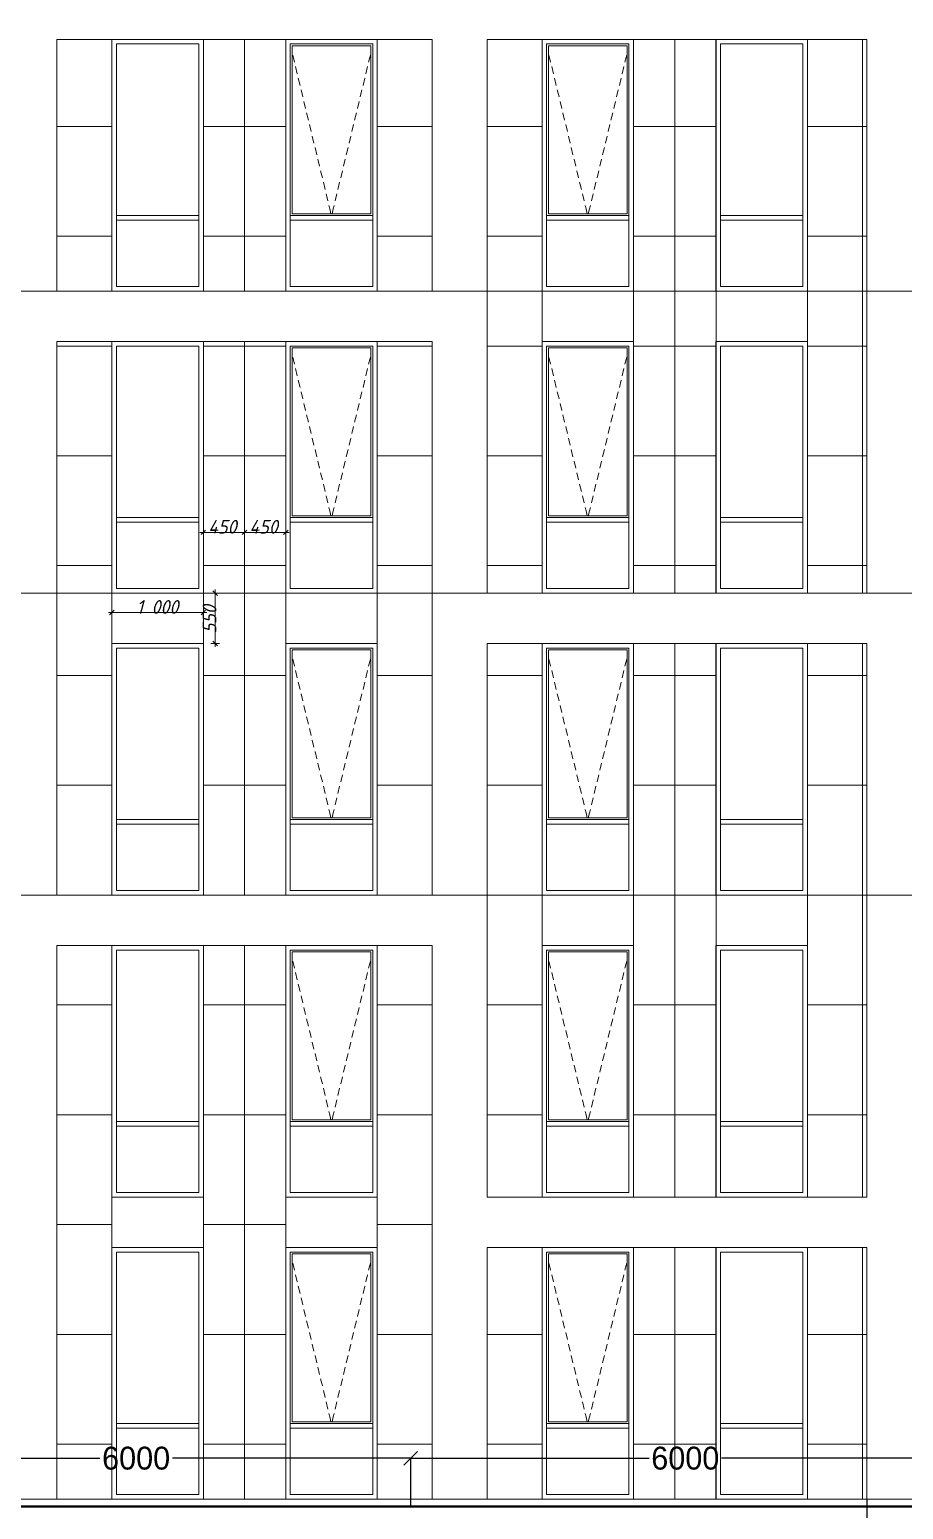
# Model space of a CAD drawing. Header units: millimetres. Extents: x 1499747 to 4230374, y -28481 to 441852.
# Drawn here: x 2703763 to 2713310, y 169373 to 185542 of the extents above; entities that cross this region are included whole.
import ezdxf
from ezdxf.xclip import XClip

# ---------------------------------------------------------------- set-up
doc = ezdxf.new("R2010")
doc.units = ezdxf.units.MM
doc.header["$MEASUREMENT"] = 0
doc.header["$XCLIPFRAME"] = 0
doc.layers.add('0_ANNOT_Dimensions', color=7, linetype='Continuous')
for name, color, linetype, lineweight in [('1 Фасад_42_Витражные окна_Ном._пера__1_Ном._пера__7', 7, 'Continuous', 18), ('1 Фасад_42_Витражные окна_Ном._пера__92_Ном._пера__233', 233, 'Continuous', 18), ('1 Фасад_42_Выступы_Ном._пера__1_Ном._пера__7', 7, 'Continuous', 18), ('1 Фасад_42_Отделка керамика_Ном._пера__1_Ном._пера__7', 7, 'Continuous', 18), ('1 Фасад_42_Сетка кладки_Ном._пера__20_Ном._пера__1', 1, 'Continuous', 18), ('1 Фасад_42_Сетка кладки_Ном._пера__5_Ном._пера__5', 5, 'Continuous', 18), ('1 Фасад_42_Сетка кладки_Ном._пера__62_Ном._пера__253', 252, 'Continuous', 18), ('Кабель 2х6 mm', 150, 'Continuous', 30)]:
    doc.layers.add(name, color=color, linetype=linetype, lineweight=lineweight)
doc.styles.add('СГЕНЕРИР_СТИЛЬ_1', font='')
doc.styles.get('СГЕНЕРИР_СТИЛЬ_1').set_extended_font_data('GOST Common', italic=True)
doc.dimstyles.get("Standard").update_dxf_attribs({"dimtxt": 0.18, "dimasz": 0.18, "dimexe": 0.18, "dimexo": 0.0625, "dimgap": 0.09, "dimtad": 0, "dimtih": 1, "dimtoh": 1, "dimdec": 4, "dimzin": 0, "dimdsep": 46, "dimtxsty": 'Standard', "dimcen": 0.09, "dimadec": 0, "dimazin": 0, "dimtfac": 1, "dimtdec": 4, "dimtofl": 0, "dimtmove": 0, "dimatfit": 3, "dimfxl": 1, "dimtolj": 1, "dimtzin": 0, "dimarcsym": 0})

# ---------------------------------------------------------------- blocks, each defined once
blk = doc.blocks.new('Чертеж_5_42', base_point=(1557140, 9891))
at = {"layer": '1 Фасад_42_Витражные окна_Ном._пера__1_Ном._пера__7', "color": 252, "linetype": 'Continuous', "true_color": 0x939598}
for p, q in [((1510990, 35691), (1510990, 35991)), ((1510990, 35991), (1511440, 35991)), ((1511440, 35991), (1511890, 35991)), ((1511890, 35691), (1511890, 35991)), ((1512890, 35691), (1512890, 35991)), ((1512890, 35991), (1513340, 35991)), ((1512910, 35971), (1512910, 34136)), ((1513770, 35971), (1512910, 35971)), ((1513340, 35991), (1513790, 35991)), ((1513770, 34136), (1513770, 35971)), ((1513790, 35691), (1513790, 35991)), ((1515690, 35691), (1515690, 35991)), ((1515690, 35991), (1516140, 35991)), ((1515710, 35971), (1515710, 34136)), ((1516570, 35971), (1515710, 35971)), ((1516140, 35991), (1516590, 35991)), ((1516570, 34136), (1516570, 35971)), ((1516590, 35691), (1516590, 35991)), ((1517590, 35691), (1517590, 35991)), ((1517590, 35991), (1518040, 35991)), ((1518040, 35991), (1518490, 35991)), ((1518490, 35691), (1518490, 35991)), ((1510990, 34291), (1510990, 35691)), ((1511890, 34291), (1511890, 35691)), ((1512890, 34291), (1512890, 35691)), ((1513790, 34291), (1513790, 35691)), ((1515690, 34291), (1515690, 35691)), ((1516590, 34291), (1516590, 35691)), ((1517590, 34291), (1517590, 35691)), ((1518490, 34291), (1518490, 35691)), ((1510990, 34116), (1510990, 34291)), ((1511890, 34116), (1511890, 34291)), ((1512890, 34116), (1512890, 34291)), ((1513790, 34116), (1513790, 34291)), ((1515690, 34116), (1515690, 34291)), ((1516590, 34116), (1516590, 34291)), ((1517590, 34116), (1517590, 34291)), ((1518490, 34116), (1518490, 34291)), ((1512910, 34136), (1513770, 34136)), ((1515710, 34136), (1516570, 34136)), ((1510990, 34091), (1510990, 34116)), ((1511440, 34116), (1510990, 34116)), ((1510990, 34066), (1510990, 34091)), ((1510990, 33341), (1510990, 34066)), ((1511440, 34066), (1510990, 34066)), ((1511890, 34116), (1511440, 34116)), ((1511890, 34066), (1511440, 34066)), ((1511890, 34091), (1511890, 34116)), ((1511890, 34066), (1511890, 34091)), ((1511890, 33341), (1511890, 34066)), ((1512890, 34091), (1512890, 34116)), ((1513340, 34116), (1512890, 34116)), ((1512890, 34066), (1512890, 34091)), ((1512890, 33341), (1512890, 34066)), ((1513340, 34066), (1512890, 34066)), ((1513790, 34116), (1513340, 34116)), ((1513790, 34066), (1513340, 34066)), ((1513790, 34091), (1513790, 34116)), ((1513790, 34066), (1513790, 34091)), ((1513790, 33341), (1513790, 34066)), ((1515690, 34091), (1515690, 34116)), ((1516140, 34116), (1515690, 34116)), ((1515690, 34066), (1515690, 34091)), ((1515690, 33341), (1515690, 34066)), ((1516140, 34066), (1515690, 34066)), ((1516590, 34116), (1516140, 34116)), ((1516590, 34066), (1516140, 34066)), ((1516590, 34091), (1516590, 34116)), ((1516590, 34066), (1516590, 34091)), ((1516590, 33341), (1516590, 34066)), ((1517590, 34091), (1517590, 34116)), ((1518040, 34116), (1517590, 34116)), ((1517590, 34066), (1517590, 34091)), ((1517590, 33341), (1517590, 34066)), ((1518040, 34066), (1517590, 34066)), ((1518490, 34116), (1518040, 34116)), ((1518490, 34066), (1518040, 34066)), ((1518490, 34091), (1518490, 34116)), ((1518490, 34066), (1518490, 34091)), ((1518490, 33341), (1518490, 34066)), ((1511440, 33341), (1510990, 33341)), ((1511890, 33341), (1511440, 33341)), ((1513340, 33341), (1512890, 33341)), ((1513790, 33341), (1513340, 33341)), ((1516140, 33341), (1515690, 33341)), ((1516590, 33341), (1516140, 33341)), ((1518040, 33341), (1517590, 33341)), ((1518490, 33341), (1518040, 33341)), ((1510990, 32391), (1510990, 32691)), ((1510990, 32691), (1511440, 32691)), ((1511440, 32691), (1511890, 32691)), ((1511890, 32391), (1511890, 32691)), ((1512890, 32391), (1512890, 32691)), ((1512890, 32691), (1513340, 32691)), ((1512910, 32671), (1512910, 30836)), ((1513770, 32671), (1512910, 32671)), ((1513340, 32691), (1513790, 32691)), ((1513770, 30836), (1513770, 32671)), ((1513790, 32391), (1513790, 32691)), ((1515690, 32391), (1515690, 32691)), ((1515690, 32691), (1516140, 32691)), ((1515710, 32671), (1515710, 30836)), ((1516570, 32671), (1515710, 32671)), ((1516140, 32691), (1516590, 32691)), ((1516570, 30836), (1516570, 32671)), ((1516590, 32391), (1516590, 32691)), ((1517590, 32391), (1517590, 32691)), ((1517590, 32691), (1518040, 32691)), ((1518040, 32691), (1518490, 32691)), ((1518490, 32391), (1518490, 32691)), ((1510990, 30991), (1510990, 32391)), ((1511890, 30991), (1511890, 32391)), ((1512890, 30991), (1512890, 32391)), ((1513790, 30991), (1513790, 32391)), ((1515690, 30991), (1515690, 32391)), ((1516590, 30991), (1516590, 32391)), ((1517590, 30991), (1517590, 32391)), ((1518490, 30991), (1518490, 32391)), ((1510990, 30816), (1510990, 30991)), ((1511890, 30816), (1511890, 30991)), ((1512890, 30816), (1512890, 30991)), ((1513790, 30816), (1513790, 30991)), ((1515690, 30816), (1515690, 30991)), ((1516590, 30816), (1516590, 30991)), ((1517590, 30816), (1517590, 30991)), ((1518490, 30816), (1518490, 30991)), ((1510990, 30791), (1510990, 30816)), ((1511440, 30816), (1510990, 30816)), ((1510990, 30766), (1510990, 30791)), ((1510990, 30041), (1510990, 30766)), ((1511440, 30766), (1510990, 30766)), ((1511890, 30816), (1511440, 30816)), ((1511890, 30766), (1511440, 30766)), ((1511890, 30791), (1511890, 30816)), ((1511890, 30766), (1511890, 30791)), ((1511890, 30041), (1511890, 30766)), ((1512890, 30791), (1512890, 30816)), ((1513340, 30816), (1512890, 30816)), ((1512890, 30766), (1512890, 30791)), ((1512890, 30041), (1512890, 30766)), ((1513340, 30766), (1512890, 30766)), ((1512910, 30836), (1513770, 30836)), ((1513790, 30816), (1513340, 30816)), ((1513790, 30766), (1513340, 30766)), ((1513790, 30791), (1513790, 30816)), ((1513790, 30766), (1513790, 30791)), ((1513790, 30041), (1513790, 30766)), ((1515690, 30791), (1515690, 30816)), ((1516140, 30816), (1515690, 30816)), ((1515690, 30766), (1515690, 30791)), ((1515690, 30041), (1515690, 30766)), ((1516140, 30766), (1515690, 30766)), ((1515710, 30836), (1516570, 30836)), ((1516590, 30816), (1516140, 30816)), ((1516590, 30766), (1516140, 30766)), ((1516590, 30791), (1516590, 30816)), ((1516590, 30766), (1516590, 30791)), ((1516590, 30041), (1516590, 30766)), ((1517590, 30791), (1517590, 30816)), ((1518040, 30816), (1517590, 30816)), ((1517590, 30766), (1517590, 30791)), ((1517590, 30041), (1517590, 30766)), ((1518040, 30766), (1517590, 30766)), ((1518490, 30816), (1518040, 30816)), ((1518490, 30766), (1518040, 30766)), ((1518490, 30791), (1518490, 30816)), ((1518490, 30766), (1518490, 30791)), ((1518490, 30041), (1518490, 30766)), ((1511440, 30041), (1510990, 30041)), ((1511890, 30041), (1511440, 30041)), ((1513340, 30041), (1512890, 30041)), ((1513790, 30041), (1513340, 30041)), ((1516140, 30041), (1515690, 30041)), ((1516590, 30041), (1516140, 30041)), ((1518040, 30041), (1517590, 30041)), ((1518490, 30041), (1518040, 30041)), ((1510990, 29091), (1510990, 29391)), ((1510990, 29391), (1511440, 29391)), ((1511440, 29391), (1511890, 29391)), ((1511890, 29091), (1511890, 29391)), ((1512890, 29091), (1512890, 29391)), ((1512890, 29391), (1513340, 29391)), ((1512910, 29371), (1512910, 27536)), ((1513770, 29371), (1512910, 29371)), ((1513340, 29391), (1513790, 29391)), ((1513770, 27536), (1513770, 29371)), ((1513790, 29091), (1513790, 29391)), ((1515690, 29091), (1515690, 29391)), ((1515690, 29391), (1516140, 29391)), ((1515710, 29371), (1515710, 27536)), ((1516570, 29371), (1515710, 29371)), ((1516140, 29391), (1516590, 29391)), ((1516570, 27536), (1516570, 29371)), ((1516590, 29091), (1516590, 29391)), ((1517590, 29091), (1517590, 29391)), ((1517590, 29391), (1518040, 29391)), ((1518040, 29391), (1518490, 29391)), ((1518490, 29091), (1518490, 29391)), ((1510990, 27691), (1510990, 29091)), ((1511890, 27691), (1511890, 29091)), ((1512890, 27691), (1512890, 29091)), ((1513790, 27691), (1513790, 29091)), ((1515690, 27691), (1515690, 29091)), ((1516590, 27691), (1516590, 29091)), ((1517590, 27691), (1517590, 29091)), ((1518490, 27691), (1518490, 29091)), ((1510990, 27516), (1510990, 27691)), ((1511890, 27516), (1511890, 27691)), ((1512890, 27516), (1512890, 27691)), ((1513790, 27516), (1513790, 27691)), ((1515690, 27516), (1515690, 27691)), ((1516590, 27516), (1516590, 27691)), ((1517590, 27516), (1517590, 27691)), ((1518490, 27516), (1518490, 27691)), ((1510990, 27491), (1510990, 27516)), ((1511440, 27516), (1510990, 27516)), ((1510990, 27466), (1510990, 27491)), ((1511890, 27516), (1511440, 27516)), ((1511890, 27491), (1511890, 27516)), ((1511890, 27466), (1511890, 27491)), ((1512890, 27491), (1512890, 27516)), ((1513340, 27516), (1512890, 27516)), ((1512890, 27466), (1512890, 27491)), ((1512910, 27536), (1513770, 27536)), ((1513790, 27516), (1513340, 27516)), ((1513790, 27491), (1513790, 27516)), ((1513790, 27466), (1513790, 27491)), ((1515690, 27491), (1515690, 27516)), ((1516140, 27516), (1515690, 27516)), ((1515690, 27466), (1515690, 27491)), ((1515710, 27536), (1516570, 27536)), ((1516590, 27516), (1516140, 27516)), ((1516590, 27491), (1516590, 27516)), ((1516590, 27466), (1516590, 27491)), ((1517590, 27491), (1517590, 27516)), ((1518040, 27516), (1517590, 27516)), ((1517590, 27466), (1517590, 27491)), ((1518490, 27516), (1518040, 27516)), ((1518490, 27491), (1518490, 27516)), ((1518490, 27466), (1518490, 27491)), ((1510990, 26741), (1510990, 27466)), ((1511440, 27466), (1510990, 27466)), ((1511890, 27466), (1511440, 27466)), ((1511890, 26741), (1511890, 27466)), ((1512890, 26741), (1512890, 27466)), ((1513340, 27466), (1512890, 27466)), ((1513790, 27466), (1513340, 27466)), ((1513790, 26741), (1513790, 27466)), ((1515690, 26741), (1515690, 27466)), ((1516140, 27466), (1515690, 27466)), ((1516590, 27466), (1516140, 27466)), ((1516590, 26741), (1516590, 27466)), ((1517590, 26741), (1517590, 27466)), ((1518040, 27466), (1517590, 27466)), ((1518490, 27466), (1518040, 27466)), ((1518490, 26741), (1518490, 27466)), ((1511440, 26741), (1510990, 26741)), ((1511890, 26741), (1511440, 26741)), ((1513340, 26741), (1512890, 26741)), ((1513790, 26741), (1513340, 26741)), ((1516140, 26741), (1515690, 26741)), ((1516590, 26741), (1516140, 26741)), ((1518040, 26741), (1517590, 26741)), ((1518490, 26741), (1518040, 26741)), ((1510990, 25791), (1510990, 26091)), ((1510990, 26091), (1511440, 26091)), ((1511440, 26091), (1511890, 26091)), ((1511890, 25791), (1511890, 26091)), ((1512890, 25791), (1512890, 26091)), ((1512890, 26091), (1513340, 26091)), ((1512910, 26071), (1512910, 24236)), ((1513770, 26071), (1512910, 26071)), ((1513340, 26091), (1513790, 26091)), ((1513770, 24236), (1513770, 26071)), ((1513790, 25791), (1513790, 26091)), ((1515690, 25791), (1515690, 26091)), ((1515690, 26091), (1516140, 26091)), ((1515710, 26071), (1515710, 24236)), ((1516570, 26071), (1515710, 26071)), ((1516140, 26091), (1516590, 26091)), ((1516570, 24236), (1516570, 26071)), ((1516590, 25791), (1516590, 26091)), ((1517590, 25791), (1517590, 26091)), ((1517590, 26091), (1518040, 26091)), ((1518040, 26091), (1518490, 26091)), ((1518490, 25791), (1518490, 26091)), ((1510990, 24391), (1510990, 25791)), ((1511890, 24391), (1511890, 25791)), ((1512890, 24391), (1512890, 25791)), ((1513790, 24391), (1513790, 25791)), ((1515690, 24391), (1515690, 25791)), ((1516590, 24391), (1516590, 25791)), ((1517590, 24391), (1517590, 25791)), ((1518490, 24391), (1518490, 25791)), ((1510990, 24216), (1510990, 24391)), ((1511890, 24216), (1511890, 24391)), ((1512890, 24216), (1512890, 24391)), ((1513790, 24216), (1513790, 24391)), ((1515690, 24216), (1515690, 24391)), ((1516590, 24216), (1516590, 24391)), ((1517590, 24216), (1517590, 24391)), ((1518490, 24216), (1518490, 24391)), ((1510990, 24191), (1510990, 24216)), ((1511440, 24216), (1510990, 24216)), ((1510990, 24166), (1510990, 24191)), ((1510990, 23441), (1510990, 24166)), ((1511440, 24166), (1510990, 24166)), ((1511890, 24216), (1511440, 24216)), ((1511890, 24166), (1511440, 24166)), ((1511890, 24191), (1511890, 24216)), ((1511890, 24166), (1511890, 24191)), ((1511890, 23441), (1511890, 24166)), ((1512890, 24191), (1512890, 24216)), ((1513340, 24216), (1512890, 24216)), ((1512890, 24166), (1512890, 24191)), ((1512890, 23441), (1512890, 24166)), ((1513340, 24166), (1512890, 24166)), ((1512910, 24236), (1513770, 24236)), ((1513790, 24216), (1513340, 24216)), ((1513790, 24166), (1513340, 24166)), ((1513790, 24191), (1513790, 24216)), ((1513790, 24166), (1513790, 24191)), ((1513790, 23441), (1513790, 24166)), ((1515690, 24191), (1515690, 24216)), ((1516140, 24216), (1515690, 24216)), ((1515690, 24166), (1515690, 24191)), ((1515690, 23441), (1515690, 24166)), ((1516140, 24166), (1515690, 24166)), ((1515710, 24236), (1516570, 24236)), ((1516590, 24216), (1516140, 24216)), ((1516590, 24166), (1516140, 24166)), ((1516590, 24191), (1516590, 24216)), ((1516590, 24166), (1516590, 24191)), ((1516590, 23441), (1516590, 24166)), ((1517590, 24191), (1517590, 24216)), ((1518040, 24216), (1517590, 24216)), ((1517590, 24166), (1517590, 24191)), ((1517590, 23441), (1517590, 24166)), ((1518040, 24166), (1517590, 24166)), ((1518490, 24216), (1518040, 24216)), ((1518490, 24166), (1518040, 24166)), ((1518490, 24191), (1518490, 24216)), ((1518490, 24166), (1518490, 24191)), ((1518490, 23441), (1518490, 24166)), ((1511440, 23441), (1510990, 23441)), ((1511890, 23441), (1511440, 23441)), ((1513340, 23441), (1512890, 23441)), ((1513790, 23441), (1513340, 23441)), ((1516140, 23441), (1515690, 23441)), ((1516590, 23441), (1516140, 23441)), ((1518040, 23441), (1517590, 23441)), ((1518490, 23441), (1518040, 23441)), ((1510990, 22491), (1510990, 22791)), ((1510990, 22791), (1511440, 22791)), ((1511440, 22791), (1511890, 22791)), ((1511890, 22491), (1511890, 22791)), ((1512890, 22491), (1512890, 22791)), ((1512890, 22791), (1513340, 22791)), ((1512910, 22771), (1512910, 20936)), ((1513770, 22771), (1512910, 22771)), ((1513340, 22791), (1513790, 22791)), ((1513770, 20936), (1513770, 22771)), ((1513790, 22491), (1513790, 22791)), ((1515690, 22491), (1515690, 22791)), ((1515690, 22791), (1516140, 22791)), ((1515710, 22771), (1515710, 20936)), ((1516570, 22771), (1515710, 22771)), ((1516140, 22791), (1516590, 22791)), ((1516570, 20936), (1516570, 22771)), ((1516590, 22491), (1516590, 22791)), ((1517590, 22491), (1517590, 22791)), ((1517590, 22791), (1518040, 22791)), ((1518040, 22791), (1518490, 22791)), ((1518490, 22491), (1518490, 22791)), ((1510990, 21091), (1510990, 22491)), ((1511890, 21091), (1511890, 22491)), ((1512890, 21091), (1512890, 22491)), ((1513790, 21091), (1513790, 22491)), ((1515690, 21091), (1515690, 22491)), ((1516590, 21091), (1516590, 22491)), ((1517590, 21091), (1517590, 22491)), ((1518490, 21091), (1518490, 22491)), ((1510990, 20916), (1510990, 21091)), ((1511890, 20916), (1511890, 21091)), ((1512890, 20916), (1512890, 21091)), ((1513790, 20916), (1513790, 21091)), ((1515690, 20916), (1515690, 21091)), ((1516590, 20916), (1516590, 21091)), ((1517590, 20916), (1517590, 21091)), ((1518490, 20916), (1518490, 21091)), ((1510990, 20891), (1510990, 20916)), ((1511440, 20916), (1510990, 20916)), ((1510990, 20866), (1510990, 20891)), ((1510990, 20141), (1510990, 20866)), ((1511440, 20866), (1510990, 20866)), ((1511890, 20916), (1511440, 20916)), ((1511890, 20866), (1511440, 20866)), ((1511890, 20891), (1511890, 20916)), ((1511890, 20866), (1511890, 20891)), ((1511890, 20141), (1511890, 20866)), ((1512890, 20891), (1512890, 20916)), ((1513340, 20916), (1512890, 20916)), ((1512890, 20866), (1512890, 20891)), ((1512890, 20141), (1512890, 20866)), ((1513340, 20866), (1512890, 20866)), ((1512910, 20936), (1513770, 20936)), ((1513790, 20916), (1513340, 20916)), ((1513790, 20866), (1513340, 20866)), ((1513790, 20891), (1513790, 20916)), ((1513790, 20866), (1513790, 20891)), ((1513790, 20141), (1513790, 20866)), ((1515690, 20891), (1515690, 20916)), ((1516140, 20916), (1515690, 20916)), ((1515690, 20866), (1515690, 20891)), ((1515690, 20141), (1515690, 20866)), ((1516140, 20866), (1515690, 20866)), ((1515710, 20936), (1516570, 20936)), ((1516590, 20916), (1516140, 20916)), ((1516590, 20866), (1516140, 20866)), ((1516590, 20891), (1516590, 20916)), ((1516590, 20866), (1516590, 20891)), ((1516590, 20141), (1516590, 20866)), ((1517590, 20891), (1517590, 20916)), ((1518040, 20916), (1517590, 20916)), ((1517590, 20866), (1517590, 20891)), ((1517590, 20141), (1517590, 20866)), ((1518040, 20866), (1517590, 20866)), ((1518490, 20916), (1518040, 20916)), ((1518490, 20866), (1518040, 20866)), ((1518490, 20891), (1518490, 20916)), ((1518490, 20866), (1518490, 20891)), ((1518490, 20141), (1518490, 20866)), ((1511440, 20141), (1510990, 20141)), ((1511890, 20141), (1511440, 20141)), ((1513340, 20141), (1512890, 20141)), ((1513790, 20141), (1513340, 20141)), ((1516140, 20141), (1515690, 20141)), ((1516590, 20141), (1516140, 20141)), ((1518040, 20141), (1517590, 20141)), ((1518490, 20141), (1518040, 20141))]:
    blk.add_line(p, q, dxfattribs=at)
at = {"layer": '1 Фасад_42_Витражные окна_Ном._пера__92_Ном._пера__233', "color": 252, "linetype": 'Continuous', "true_color": 0x939598}
for p, q in [((1512916, 35870), (1512935, 35792)), ((1512946, 35744), (1512965, 35666)), ((1513734, 35744), (1513715, 35666)), ((1513765, 35870), (1513746, 35792)), ((1515716, 35870), (1515734, 35792)), ((1515746, 35744), (1515765, 35666)), ((1516534, 35744), (1516515, 35666)), ((1516565, 35870), (1516546, 35792)), ((1512977, 35617), (1512996, 35539)), ((1513704, 35617), (1513685, 35539)), ((1515777, 35617), (1515795, 35539)), ((1516504, 35617), (1516485, 35539)), ((1513007, 35491), (1513026, 35413)), ((1513673, 35491), (1513654, 35413)), ((1515807, 35491), (1515826, 35413)), ((1516473, 35491), (1516454, 35413)), ((1513038, 35364), (1513057, 35287)), ((1513643, 35364), (1513624, 35287)), ((1515838, 35364), (1515856, 35287)), ((1516443, 35364), (1516424, 35287)), ((1513068, 35238), (1513087, 35160)), ((1513099, 35112), (1513118, 35034)), ((1513582, 35112), (1513563, 35034)), ((1513612, 35238), (1513593, 35160)), ((1515868, 35238), (1515887, 35160)), ((1515899, 35112), (1515917, 35034)), ((1516382, 35112), (1516363, 35034)), ((1516412, 35238), (1516393, 35160)), ((1513129, 34985), (1513148, 34908)), ((1513551, 34985), (1513532, 34908)), ((1515929, 34985), (1515948, 34908)), ((1516351, 34985), (1516332, 34908)), ((1513160, 34859), (1513179, 34781)), ((1513521, 34859), (1513502, 34781)), ((1515960, 34859), (1515978, 34781)), ((1516321, 34859), (1516302, 34781)), ((1513190, 34733), (1513209, 34655)), ((1513221, 34606), (1513240, 34528)), ((1513460, 34606), (1513441, 34528)), ((1513490, 34733), (1513471, 34655)), ((1515990, 34733), (1516009, 34655)), ((1516021, 34606), (1516039, 34528)), ((1516260, 34606), (1516241, 34528)), ((1516290, 34733), (1516271, 34655)), ((1513251, 34480), (1513270, 34402)), ((1513429, 34480), (1513410, 34402)), ((1516051, 34480), (1516070, 34402)), ((1516229, 34480), (1516210, 34402)), ((1513282, 34353), (1513301, 34276)), ((1513399, 34353), (1513380, 34276)), ((1516082, 34353), (1516100, 34276)), ((1516199, 34353), (1516180, 34276)), ((1513312, 34227), (1513321, 34189)), ((1513321, 34189), (1513334, 34136)), ((1513359, 34189), (1513346, 34136)), ((1513368, 34227), (1513359, 34189)), ((1516112, 34227), (1516121, 34189)), ((1516121, 34189), (1516134, 34136)), ((1516159, 34189), (1516146, 34136)), ((1516168, 34227), (1516159, 34189)), ((1512916, 32570), (1512935, 32492)), ((1513765, 32570), (1513746, 32492)), ((1515716, 32570), (1515734, 32492)), ((1516565, 32570), (1516546, 32492)), ((1512946, 32444), (1512965, 32366)), ((1513734, 32444), (1513715, 32366)), ((1515746, 32444), (1515765, 32366)), ((1516534, 32444), (1516515, 32366)), ((1512977, 32317), (1512996, 32239)), ((1513007, 32191), (1513026, 32113)), ((1513673, 32191), (1513654, 32113)), ((1513704, 32317), (1513685, 32239)), ((1515777, 32317), (1515795, 32239)), ((1515807, 32191), (1515826, 32113)), ((1516473, 32191), (1516454, 32113)), ((1516504, 32317), (1516485, 32239)), ((1513038, 32064), (1513057, 31987)), ((1513643, 32064), (1513624, 31987)), ((1515838, 32064), (1515856, 31987)), ((1516443, 32064), (1516424, 31987)), ((1513068, 31938), (1513087, 31860)), ((1513612, 31938), (1513593, 31860)), ((1515868, 31938), (1515887, 31860)), ((1516412, 31938), (1516393, 31860)), ((1513099, 31812), (1513118, 31734)), ((1513582, 31812), (1513563, 31734)), ((1515899, 31812), (1515917, 31734)), ((1516382, 31812), (1516363, 31734)), ((1513129, 31685), (1513148, 31608)), ((1513160, 31559), (1513179, 31481)), ((1513521, 31559), (1513502, 31481)), ((1513551, 31685), (1513532, 31608)), ((1515929, 31685), (1515948, 31608)), ((1515960, 31559), (1515978, 31481)), ((1516321, 31559), (1516302, 31481)), ((1516351, 31685), (1516332, 31608)), ((1513190, 31433), (1513209, 31355)), ((1513490, 31433), (1513471, 31355)), ((1515990, 31433), (1516009, 31355)), ((1516290, 31433), (1516271, 31355)), ((1513221, 31306), (1513240, 31228)), ((1513460, 31306), (1513441, 31228)), ((1516021, 31306), (1516039, 31228)), ((1516260, 31306), (1516241, 31228)), ((1513251, 31180), (1513270, 31102)), ((1513282, 31053), (1513301, 30976)), ((1513399, 31053), (1513380, 30976)), ((1513429, 31180), (1513410, 31102)), ((1516051, 31180), (1516070, 31102)), ((1516082, 31053), (1516100, 30976)), ((1516199, 31053), (1516180, 30976)), ((1516229, 31180), (1516210, 31102)), ((1513312, 30927), (1513321, 30889)), ((1513321, 30889), (1513334, 30836)), ((1513359, 30889), (1513346, 30836)), ((1513368, 30927), (1513359, 30889)), ((1516112, 30927), (1516121, 30889)), ((1516121, 30889), (1516134, 30836)), ((1516159, 30889), (1516146, 30836)), ((1516168, 30927), (1516159, 30889)), ((1512916, 29270), (1512935, 29192)), ((1513765, 29270), (1513746, 29192)), ((1515716, 29270), (1515734, 29192)), ((1516565, 29270), (1516546, 29192)), ((1512946, 29144), (1512965, 29066)), ((1513734, 29144), (1513715, 29066)), ((1515746, 29144), (1515765, 29066)), ((1516534, 29144), (1516515, 29066)), ((1512977, 29017), (1512996, 28939)), ((1513704, 29017), (1513685, 28939)), ((1515777, 29017), (1515795, 28939)), ((1516504, 29017), (1516485, 28939)), ((1513007, 28891), (1513026, 28813)), ((1513673, 28891), (1513654, 28813)), ((1515807, 28891), (1515826, 28813)), ((1516473, 28891), (1516454, 28813)), ((1513038, 28764), (1513057, 28687)), ((1513068, 28638), (1513087, 28560)), ((1513612, 28638), (1513593, 28560)), ((1513643, 28764), (1513624, 28687)), ((1515838, 28764), (1515856, 28687)), ((1515868, 28638), (1515887, 28560)), ((1516412, 28638), (1516393, 28560)), ((1516443, 28764), (1516424, 28687)), ((1513099, 28512), (1513118, 28434)), ((1513582, 28512), (1513563, 28434)), ((1515899, 28512), (1515917, 28434)), ((1516382, 28512), (1516363, 28434)), ((1513129, 28385), (1513148, 28308)), ((1513551, 28385), (1513532, 28308)), ((1515929, 28385), (1515948, 28308)), ((1516351, 28385), (1516332, 28308)), ((1513160, 28259), (1513179, 28181)), ((1513521, 28259), (1513502, 28181)), ((1515960, 28259), (1515978, 28181)), ((1516321, 28259), (1516302, 28181)), ((1513190, 28133), (1513209, 28055)), ((1513221, 28006), (1513240, 27928)), ((1513460, 28006), (1513441, 27928)), ((1513490, 28133), (1513471, 28055)), ((1515990, 28133), (1516009, 28055)), ((1516021, 28006), (1516039, 27928)), ((1516260, 28006), (1516241, 27928)), ((1516290, 28133), (1516271, 28055)), ((1513251, 27880), (1513270, 27802)), ((1513429, 27880), (1513410, 27802)), ((1516051, 27880), (1516070, 27802)), ((1516229, 27880), (1516210, 27802)), ((1513282, 27753), (1513301, 27676)), ((1513399, 27753), (1513380, 27676)), ((1516082, 27753), (1516100, 27676)), ((1516199, 27753), (1516180, 27676)), ((1513312, 27627), (1513321, 27589)), ((1513321, 27589), (1513334, 27536)), ((1513359, 27589), (1513346, 27536)), ((1513368, 27627), (1513359, 27589)), ((1516112, 27627), (1516121, 27589)), ((1516121, 27589), (1516134, 27536)), ((1516159, 27589), (1516146, 27536)), ((1516168, 27627), (1516159, 27589)), ((1512916, 25970), (1512935, 25892)), ((1513765, 25970), (1513746, 25892)), ((1515716, 25970), (1515734, 25892)), ((1516565, 25970), (1516546, 25892)), ((1512946, 25844), (1512965, 25766)), ((1512977, 25717), (1512996, 25639)), ((1513704, 25717), (1513685, 25639)), ((1513734, 25844), (1513715, 25766)), ((1515746, 25844), (1515765, 25766)), ((1515777, 25717), (1515795, 25639)), ((1516504, 25717), (1516485, 25639)), ((1516534, 25844), (1516515, 25766)), ((1513007, 25591), (1513026, 25513)), ((1513673, 25591), (1513654, 25513)), ((1515807, 25591), (1515826, 25513)), ((1516473, 25591), (1516454, 25513)), ((1513038, 25464), (1513057, 25387)), ((1513643, 25464), (1513624, 25387)), ((1515838, 25464), (1515856, 25387)), ((1516443, 25464), (1516424, 25387)), ((1513068, 25338), (1513087, 25260)), ((1513612, 25338), (1513593, 25260)), ((1515868, 25338), (1515887, 25260)), ((1516412, 25338), (1516393, 25260)), ((1513099, 25212), (1513118, 25134)), ((1513129, 25085), (1513148, 25008)), ((1513551, 25085), (1513532, 25008)), ((1513582, 25212), (1513563, 25134)), ((1515899, 25212), (1515917, 25134)), ((1515929, 25085), (1515948, 25008)), ((1516351, 25085), (1516332, 25008)), ((1516382, 25212), (1516363, 25134)), ((1513160, 24959), (1513179, 24881)), ((1513521, 24959), (1513502, 24881)), ((1515960, 24959), (1515978, 24881)), ((1516321, 24959), (1516302, 24881)), ((1513190, 24833), (1513209, 24755)), ((1513490, 24833), (1513471, 24755)), ((1515990, 24833), (1516009, 24755)), ((1516290, 24833), (1516271, 24755)), ((1513221, 24706), (1513240, 24628)), ((1513251, 24580), (1513270, 24502)), ((1513429, 24580), (1513410, 24502)), ((1513460, 24706), (1513441, 24628)), ((1516021, 24706), (1516039, 24628)), ((1516051, 24580), (1516070, 24502)), ((1516229, 24580), (1516210, 24502)), ((1516260, 24706), (1516241, 24628)), ((1513282, 24453), (1513301, 24376)), ((1513399, 24453), (1513380, 24376)), ((1516082, 24453), (1516100, 24376)), ((1516199, 24453), (1516180, 24376)), ((1513312, 24327), (1513321, 24289)), ((1513321, 24289), (1513334, 24236)), ((1513359, 24289), (1513346, 24236)), ((1513368, 24327), (1513359, 24289)), ((1516112, 24327), (1516121, 24289)), ((1516121, 24289), (1516134, 24236)), ((1516159, 24289), (1516146, 24236)), ((1516168, 24327), (1516159, 24289)), ((1512916, 22670), (1512935, 22592)), ((1513765, 22670), (1513746, 22592)), ((1515716, 22670), (1515734, 22592)), ((1516565, 22670), (1516546, 22592)), ((1512946, 22544), (1512965, 22466)), ((1513734, 22544), (1513715, 22466)), ((1515746, 22544), (1515765, 22466)), ((1516534, 22544), (1516515, 22466)), ((1512977, 22417), (1512996, 22339)), ((1513704, 22417), (1513685, 22339)), ((1515777, 22417), (1515795, 22339)), ((1516504, 22417), (1516485, 22339)), ((1513007, 22291), (1513026, 22213)), ((1513038, 22164), (1513057, 22087)), ((1513643, 22164), (1513624, 22087)), ((1513673, 22291), (1513654, 22213)), ((1515807, 22291), (1515826, 22213)), ((1515838, 22164), (1515856, 22087)), ((1516443, 22164), (1516424, 22087)), ((1516473, 22291), (1516454, 22213)), ((1513068, 22038), (1513087, 21960)), ((1513612, 22038), (1513593, 21960)), ((1515868, 22038), (1515887, 21960)), ((1516412, 22038), (1516393, 21960)), ((1513099, 21912), (1513118, 21834)), ((1513582, 21912), (1513563, 21834)), ((1515899, 21912), (1515917, 21834)), ((1516382, 21912), (1516363, 21834)), ((1513129, 21785), (1513148, 21708)), ((1513551, 21785), (1513532, 21708)), ((1515929, 21785), (1515948, 21708)), ((1516351, 21785), (1516332, 21708)), ((1513160, 21659), (1513179, 21581)), ((1513190, 21533), (1513209, 21455)), ((1513490, 21533), (1513471, 21455)), ((1513521, 21659), (1513502, 21581)), ((1515960, 21659), (1515978, 21581)), ((1515990, 21533), (1516009, 21455)), ((1516290, 21533), (1516271, 21455)), ((1516321, 21659), (1516302, 21581)), ((1513221, 21406), (1513240, 21328)), ((1513460, 21406), (1513441, 21328)), ((1516021, 21406), (1516039, 21328)), ((1516260, 21406), (1516241, 21328)), ((1513251, 21280), (1513270, 21202)), ((1513429, 21280), (1513410, 21202)), ((1516051, 21280), (1516070, 21202)), ((1516229, 21280), (1516210, 21202)), ((1513282, 21153), (1513301, 21076)), ((1513312, 21027), (1513321, 20989)), ((1513368, 21027), (1513359, 20989)), ((1513399, 21153), (1513380, 21076)), ((1516082, 21153), (1516100, 21076)), ((1516112, 21027), (1516121, 20989)), ((1516168, 21027), (1516159, 20989)), ((1516199, 21153), (1516180, 21076)), ((1513321, 20989), (1513334, 20936)), ((1513359, 20989), (1513346, 20936)), ((1516121, 20989), (1516134, 20936)), ((1516159, 20989), (1516146, 20936))]:
    blk.add_line(p, q, dxfattribs=at)
at = {"layer": '1 Фасад_42_Выступы_Ном._пера__1_Ном._пера__7', "color": 252, "linetype": 'Continuous', "true_color": 0x939598}
for p, q in [((1510341, 33291), (1510341, 36041)), ((1510341, 36041), (1514441, 36041)), ((1514441, 33291), (1514441, 36041)), ((1515041, 29991), (1515041, 36041)), ((1515041, 36041), (1519190, 36041)), ((1519190, 29991), (1519190, 36041)), ((1510341, 33291), (1514441, 33291)), ((1510341, 26691), (1510341, 32741)), ((1510341, 32741), (1514441, 32741)), ((1514441, 26691), (1514441, 32741)), ((1515041, 29991), (1519190, 29991)), ((1515041, 23391), (1515041, 29441)), ((1515041, 29441), (1519190, 29441)), ((1519190, 23391), (1519190, 29441)), ((1510341, 26691), (1514441, 26691)), ((1510341, 20091), (1510341, 26141)), ((1510341, 26141), (1514441, 26141)), ((1514441, 20091), (1514441, 26141)), ((1515041, 23391), (1519190, 23391)), ((1515041, 20091), (1515041, 22841)), ((1515041, 22841), (1519190, 22841)), ((1519190, 20091), (1519190, 22841)), ((1510341, 20091), (1514441, 20091)), ((1515041, 20091), (1519190, 20091))]:
    blk.add_line(p, q, dxfattribs=at)
at = {"layer": '1 Фасад_42_Отделка керамика_Ном._пера__1_Ном._пера__7', "color": 252, "linetype": 'Continuous', "true_color": 0x939598}
for p, q in [((1510940, 33291), (1510940, 36041)), ((1511940, 36041), (1511940, 33291)), ((1512840, 33291), (1512840, 36041)), ((1515640, 33291), (1515640, 36041)), ((1516640, 36041), (1516640, 33291)), ((1517540, 33291), (1517540, 36041)), ((1518540, 36041), (1518540, 33291)), ((1516640, 33291), (1515640, 33291)), ((1518540, 33291), (1517540, 33291)), ((1510940, 29991), (1510940, 32741)), ((1511940, 32741), (1511940, 29991)), ((1512840, 29991), (1512840, 32741)), ((1515640, 29991), (1515640, 32741)), ((1515640, 32741), (1516640, 32741)), ((1516640, 32741), (1516640, 29991)), ((1517540, 29991), (1517540, 32741)), ((1517540, 32741), (1518540, 32741)), ((1518540, 32741), (1518540, 29991)), ((1511940, 29991), (1510940, 29991)), ((1513840, 29991), (1512840, 29991)), ((1510940, 26691), (1510940, 29441)), ((1510940, 29441), (1511940, 29441)), ((1511940, 29441), (1511940, 26691)), ((1512840, 26691), (1512840, 29441)), ((1512840, 29441), (1513840, 29441)), ((1515640, 26691), (1515640, 29441)), ((1516640, 29441), (1516640, 26691)), ((1517540, 26691), (1517540, 29441)), ((1518540, 29441), (1518540, 26691)), ((1516640, 26691), (1515640, 26691)), ((1518540, 26691), (1517540, 26691)), ((1510940, 23391), (1510940, 26141)), ((1511940, 26141), (1511940, 23391)), ((1512840, 23391), (1512840, 26141)), ((1515640, 23391), (1515640, 26141)), ((1515640, 26141), (1516640, 26141)), ((1516640, 26141), (1516640, 23391)), ((1517540, 23391), (1517540, 26141)), ((1517540, 26141), (1518540, 26141)), ((1518540, 26141), (1518540, 23391)), ((1511940, 23391), (1510940, 23391)), ((1513840, 23391), (1512840, 23391)), ((1510940, 20091), (1510940, 22841)), ((1510940, 22841), (1511940, 22841)), ((1511940, 22841), (1511940, 20091)), ((1512840, 20091), (1512840, 22841)), ((1512840, 22841), (1513840, 22841)), ((1515640, 20091), (1515640, 22841)), ((1516640, 22841), (1516640, 20091)), ((1517540, 20091), (1517540, 22841)), ((1518540, 22841), (1518540, 20091))]:
    blk.add_line(p, q, dxfattribs=at)
at = {"layer": '1 Фасад_42_Сетка кладки_Ном._пера__20_Ном._пера__1', "color": 252, "linetype": 'Continuous', "true_color": 0x939598}
for p, q in [((1511903, 30655), (1511940, 30655)), ((1511965, 30680), (1511915, 30630)), ((1511940, 30291), (1511940, 30702)), ((1511940, 30655), (1512390, 30655)), ((1512415, 30680), (1512365, 30630)), ((1512415, 30680), (1512365, 30630)), ((1512390, 30591), (1512390, 30702)), ((1512390, 30591), (1512390, 30702)), ((1512390, 30655), (1512840, 30655)), ((1512815, 30630), (1512865, 30680)), ((1512840, 30291), (1512840, 30702)), ((1512840, 30655), (1512878, 30655)), ((1512116, 29991), (1512022, 29991)), ((1512094, 29966), (1512044, 30016)), ((1512069, 29991), (1512069, 30029)), ((1512069, 29441), (1512069, 29991)), ((1510903, 29779), (1510940, 29779)), ((1510965, 29804), (1510915, 29754)), ((1510940, 29732), (1510940, 29826)), ((1510940, 29779), (1511940, 29779)), ((1511915, 29754), (1511965, 29804)), ((1511940, 29732), (1511940, 29826)), ((1511940, 29779), (1511978, 29779)), ((1512116, 29441), (1512022, 29441)), ((1512044, 29466), (1512094, 29416)), ((1512069, 29404), (1512069, 29441)), ((1513840, 25031), (1513840, 25841)), ((1515640, 25031), (1515640, 25841)), ((1514441, 23691), (1514441, 25124)), ((1514441, 23691), (1514441, 25124)), ((1515041, 23691), (1515041, 25124)), ((1515041, 23691), (1515041, 25124))]:
    blk.add_line(p, q, dxfattribs=at)
at = {"layer": '1 Фасад_42_Сетка кладки_Ном._пера__5_Ном._пера__5', "color": 252, "linetype": 'Continuous', "true_color": 0x939598}
for p, q in [((1529845, 33291), (1498778, 33291)), ((1529845, 33291), (1498778, 33291)), ((1529845, 29991), (1498778, 29991)), ((1529845, 29991), (1498778, 29991)), ((1529845, 26691), (1498778, 26691)), ((1529845, 26691), (1498778, 26691))]:
    blk.add_line(p, q, dxfattribs=at)
at = {"layer": '1 Фасад_42_Сетка кладки_Ном._пера__62_Ном._пера__253', "color": 252, "linetype": 'Continuous', "true_color": 0x939598}
for p, q in [((1510341, 36041), (1510341, 33291)), ((1510941, 36041), (1510941, 33291)), ((1511940, 36041), (1511940, 33291)), ((1512391, 36041), (1512391, 33291)), ((1512841, 36041), (1512841, 33291)), ((1513840, 36041), (1513840, 33291)), ((1515041, 36041), (1515041, 29991)), ((1515641, 36041), (1515641, 33291)), ((1516640, 36041), (1516640, 29991)), ((1517091, 36041), (1517091, 29991)), ((1517541, 36041), (1517541, 33291)), ((1518540, 36041), (1518540, 33291)), ((1519141, 36041), (1519141, 29991)), ((1510341, 35091), (1510940, 35091)), ((1510940, 35091), (1510941, 35091)), ((1511940, 35091), (1512840, 35091)), ((1513840, 35091), (1514441, 35091)), ((1515041, 35091), (1515640, 35091)), ((1516640, 35091), (1517540, 35091)), ((1518540, 35091), (1519190, 35091)), ((1510341, 33891), (1510940, 33891)), ((1510940, 33891), (1510941, 33891)), ((1511940, 33891), (1512840, 33891)), ((1513840, 33891), (1514441, 33891)), ((1515041, 33891), (1515640, 33891)), ((1516640, 33891), (1517540, 33891)), ((1518540, 33891), (1519190, 33891)), ((1515641, 33291), (1515641, 32741)), ((1517541, 33291), (1517541, 32741)), ((1518540, 33291), (1518540, 32741)), ((1510341, 32741), (1510341, 26691)), ((1510341, 32691), (1510940, 32691)), ((1510940, 32691), (1510941, 32691)), ((1510941, 32741), (1510941, 29991)), ((1511940, 32741), (1511940, 26691)), ((1511940, 32691), (1512840, 32691)), ((1512391, 32741), (1512391, 26691)), ((1512841, 32741), (1512841, 29991)), ((1513840, 32741), (1513840, 29991)), ((1513840, 32691), (1514441, 32691)), ((1515041, 32691), (1515640, 32691)), ((1515641, 32741), (1515641, 29991)), ((1516640, 32691), (1517540, 32691)), ((1517541, 32741), (1517541, 29991)), ((1518540, 32741), (1518540, 29991)), ((1518540, 32691), (1519190, 32691)), ((1510341, 31491), (1510940, 31491)), ((1510940, 31491), (1510941, 31491)), ((1511940, 31491), (1512840, 31491)), ((1513840, 31491), (1514441, 31491)), ((1515041, 31491), (1515640, 31491)), ((1516640, 31491), (1517540, 31491)), ((1518540, 31491), (1519190, 31491)), ((1510341, 30291), (1510940, 30291)), ((1510940, 30291), (1510941, 30291)), ((1511940, 30291), (1512840, 30291)), ((1513840, 30291), (1514441, 30291)), ((1515041, 30291), (1515640, 30291)), ((1516640, 30291), (1517540, 30291)), ((1518540, 30291), (1519190, 30291)), ((1510941, 29991), (1510941, 29441)), ((1512841, 29991), (1512841, 29441)), ((1513840, 29991), (1513840, 29441)), ((1510941, 29441), (1510941, 26691)), ((1512841, 29441), (1512841, 26691)), ((1513840, 29441), (1513840, 26691)), ((1515041, 29441), (1515041, 23391)), ((1515641, 29441), (1515641, 26691)), ((1516640, 29441), (1516640, 23391)), ((1517091, 29441), (1517091, 23391)), ((1517541, 29441), (1517541, 26691)), ((1518540, 29441), (1518540, 26691)), ((1519141, 29441), (1519141, 23391)), ((1510341, 29091), (1510940, 29091)), ((1510940, 29091), (1510941, 29091)), ((1511940, 29091), (1512840, 29091)), ((1513840, 29091), (1514441, 29091)), ((1515041, 29091), (1515640, 29091)), ((1516640, 29091), (1517540, 29091)), ((1518540, 29091), (1519190, 29091)), ((1510341, 27891), (1510940, 27891)), ((1510940, 27891), (1510941, 27891)), ((1511940, 27891), (1512840, 27891)), ((1513840, 27891), (1514441, 27891)), ((1515041, 27891), (1515640, 27891)), ((1516640, 27891), (1517540, 27891)), ((1518540, 27891), (1519190, 27891)), ((1515041, 26691), (1515640, 26691)), ((1515641, 26691), (1515641, 26141)), ((1516640, 26691), (1517540, 26691)), ((1517541, 26691), (1517541, 26141)), ((1518540, 26691), (1518540, 26141)), ((1518540, 26691), (1519190, 26691)), ((1510341, 26141), (1510341, 20091)), ((1510941, 26141), (1510941, 23391)), ((1511940, 26141), (1511940, 20091)), ((1512391, 26141), (1512391, 20091)), ((1512841, 26141), (1512841, 23391)), ((1513840, 26141), (1513840, 23391)), ((1515641, 26141), (1515641, 23391)), ((1517541, 26141), (1517541, 23391)), ((1518540, 26141), (1518540, 23391)), ((1510341, 25491), (1510940, 25491)), ((1510940, 25491), (1510941, 25491)), ((1511940, 25491), (1512840, 25491)), ((1513840, 25491), (1514441, 25491)), ((1515041, 25491), (1515640, 25491)), ((1516640, 25491), (1517540, 25491)), ((1518540, 25491), (1519190, 25491)), ((1510341, 24291), (1510940, 24291)), ((1510940, 24291), (1510941, 24291)), ((1511940, 24291), (1512840, 24291)), ((1513840, 24291), (1514441, 24291)), ((1515041, 24291), (1515640, 24291)), ((1516640, 24291), (1517540, 24291)), ((1518540, 24291), (1519190, 24291)), ((1510941, 23391), (1510941, 22841)), ((1512841, 23391), (1512841, 22841)), ((1513840, 23391), (1513840, 22841)), ((1510341, 23091), (1510941, 23091)), ((1511940, 23091), (1512840, 23091)), ((1513840, 23091), (1514441, 23091)), ((1510941, 22841), (1510941, 20091)), ((1512841, 22841), (1512841, 20091)), ((1513840, 22841), (1513840, 20091)), ((1515041, 22841), (1515041, 20091)), ((1515641, 22841), (1515641, 20091)), ((1516640, 22841), (1516640, 20091)), ((1517091, 22841), (1517091, 20091)), ((1517541, 22841), (1517541, 20091)), ((1518540, 22841), (1518540, 20091)), ((1519141, 22841), (1519141, 20091)), ((1510341, 21891), (1510940, 21891)), ((1510940, 21891), (1510941, 21891)), ((1511940, 21891), (1512840, 21891)), ((1513840, 21891), (1514441, 21891)), ((1515041, 21891), (1515640, 21891)), ((1516640, 21891), (1517540, 21891)), ((1518540, 21891), (1519190, 21891)), ((1510341, 20691), (1510940, 20691)), ((1510940, 20691), (1510941, 20691)), ((1511940, 20691), (1512840, 20691)), ((1513840, 20691), (1514441, 20691)), ((1515041, 20691), (1515640, 20691)), ((1516640, 20691), (1517540, 20691)), ((1518540, 20691), (1519190, 20691))]:
    blk.add_line(p, q, dxfattribs=at)
at = {"layer": '1 Фасад_42_Сетка кладки_Ном._пера__20_Ном._пера__1', "color": 252, "linetype": 'Continuous', "true_color": 0x939598, "char_height": 150, "attachment_point": 7, "style": 'СГЕНЕРИР_СТИЛЬ_1'}
for s, insert in [('\\A1;{\\pql;\\fGOST Common|b0|i1|c204|p0;\\W1.000000;450}', (1511993, 30641)), ('\\A1;{\\pql;\\fGOST Common|b0|i1|c204|p0;\\W1.000000;450}', (1512443, 30641)), ('\\A1;{\\pql;\\fGOST Common|b0|i1|c204|p0;\\W1.000000;1\xa0000}', (1511210, 29765))]:
    blk.add_mtext(s, dxfattribs=dict(at, insert=insert))
at = {"layer": '1 Фасад_42_Сетка кладки_Ном._пера__20_Ном._пера__1', "color": 252, "linetype": 'Continuous', "true_color": 0x939598, "insert": (1512083, 29552), "char_height": 150, "attachment_point": 7, "rotation": 90, "style": 'СГЕНЕРИР_СТИЛЬ_1'}
blk.add_mtext('\\A1;{\\pql;\\fGOST Common|b0|i1|c204|p0;\\W1.000000;550}', dxfattribs=at)
blk = doc.blocks.new('_Oblique')
at = {"color": 0, "linetype": 'ByBlock', "lineweight": -2}
blk.add_line((-0.5, -0.5), (0.5, 0.5), dxfattribs=at)
blk = doc.blocks.new('*D550')
at = {"layer": '0_ANNOT_Dimensions', "color": 0, "lineweight": -2, "transparency": 16777216}
for p, q in [((2707927, 169404), (2707927, 169931)), ((2707927, 169931), (2710531, 169931)), ((2713927, 169931), (2711323, 169931)), ((2713927, 169404), (2713927, 169931))]:
    blk.add_line(p, q, dxfattribs=at)
at = {"layer": 'Defpoints', "color": 0, "lineweight": 30, "transparency": 16777216}
for p in [(2713927, 169931), (2707927, 169404), (2713927, 169404)]:
    blk.add_point(p, dxfattribs=at)
at = {"layer": '0_ANNOT_Dimensions', "color": 0, "lineweight": -2, "transparency": 16777216, "xscale": 150, "yscale": 150, "zscale": 150, "rotation": 180}
blk.add_blockref('_Oblique', (2707927, 169931), dxfattribs=at)
at = {"layer": '0_ANNOT_Dimensions', "color": 0, "lineweight": -2, "transparency": 16777216, "xscale": 150, "yscale": 150, "zscale": 150}
blk.add_blockref('_Oblique', (2713927, 169931), dxfattribs=at)
at = {"layer": '0_ANNOT_Dimensions', "color": 0, "lineweight": 25, "transparency": 16777216, "insert": (2710927, 169931), "char_height": 250, "attachment_point": 5}
blk.add_mtext('\\A1;6000', dxfattribs=at)
blk = doc.blocks.new('*D551')
at = {"layer": '0_ANNOT_Dimensions', "color": 0, "lineweight": -2, "transparency": 16777216}
for p, q in [((2701927, 169404), (2701927, 169931)), ((2701927, 169931), (2704531, 169931)), ((2707927, 169931), (2705323, 169931)), ((2707927, 169404), (2707927, 169931))]:
    blk.add_line(p, q, dxfattribs=at)
at = {"layer": 'Defpoints', "color": 0, "lineweight": 30, "transparency": 16777216}
for p in [(2707927, 169931), (2701927, 169404), (2707927, 169404)]:
    blk.add_point(p, dxfattribs=at)
at = {"layer": '0_ANNOT_Dimensions', "color": 0, "lineweight": -2, "transparency": 16777216, "xscale": 150, "yscale": 150, "zscale": 150, "rotation": 180}
blk.add_blockref('_Oblique', (2701927, 169931), dxfattribs=at)
at = {"layer": '0_ANNOT_Dimensions', "color": 0, "lineweight": -2, "transparency": 16777216, "xscale": 150, "yscale": 150, "zscale": 150}
blk.add_blockref('_Oblique', (2707927, 169931), dxfattribs=at)
at = {"layer": '0_ANNOT_Dimensions', "color": 0, "lineweight": 25, "transparency": 16777216, "insert": (2704927, 169931), "char_height": 250, "attachment_point": 5}
blk.add_mtext('\\A1;6000', dxfattribs=at)
blk = doc.blocks.new('*D589')
at = {"layer": '0_ANNOT_Dimensions', "color": 0, "lineweight": -2, "transparency": 16777216}
for p, q in [((2712911, 169484), (2712911, 168572)), ((2713927, 169404), (2713927, 168572)), ((2712911, 168572), (2713065, 168572)), ((2713927, 168572), (2713773, 168572))]:
    blk.add_line(p, q, dxfattribs=at)
at = {"layer": 'Defpoints', "color": 0, "lineweight": 30, "transparency": 16777216}
for p in [(2712911, 169484), (2713927, 169404), (2713927, 168572)]:
    blk.add_point(p, dxfattribs=at)
at = {"layer": '0_ANNOT_Dimensions', "color": 0, "lineweight": -2, "transparency": 16777216, "xscale": 150, "yscale": 150, "zscale": 150, "rotation": 180}
blk.add_blockref('_Oblique', (2712911, 168572), dxfattribs=at)
at = {"layer": '0_ANNOT_Dimensions', "color": 0, "lineweight": -2, "transparency": 16777216, "xscale": 150, "yscale": 150, "zscale": 150}
blk.add_blockref('_Oblique', (2713927, 168572), dxfattribs=at)
at = {"layer": '0_ANNOT_Dimensions', "color": 0, "lineweight": 25, "transparency": 16777216, "insert": (2713419, 168572), "char_height": 250, "attachment_point": 5}
blk.add_mtext('\\A1;1016', dxfattribs=at)

msp = doc.modelspace()

# ---------------------------------------------------------------- block references
at = {"layer": 'Кабель 2х6 mm', "lineweight": 35}
ref = msp.add_blockref('Чертеж_5_42', (2750861.57013, 159284.39347), dxfattribs=at)
XClip(ref).set_block_clipping_path([(1496000, -1299.0576434789), (1580000, 60181.6414690267)])

# ---------------------------------------------------------------- next in the draw order: linework, layer by layer
at = {"layer": 'Кабель 2х6 mm', "color": 18, "lineweight": 20, "true_color": 0x000000}
msp.add_lwpolyline([(2699211.56811, 195334.39347), (2722361.57012, 195334.39347), (2722361.57012, 169484.39347), (2699211.56811, 169484.39347)], close=True, dxfattribs=at)
at = {"layer": 'Кабель 2х6 mm', "lineweight": 30}
msp.add_lwpolyline([(2713927.3421, 169404.39347), (2699131.52896, 169404.39347), (2699131.52896, 174414.43262)], dxfattribs=at)
at = {"layer": 'Кабель 2х6 mm', "color": 11, "lineweight": 40, "true_color": 0xf27172}
msp.add_lwpolyline([(2701927.3421, 169404.39347), (2707927.3421, 169404.39347)], dxfattribs=at)
at = {"layer": 'Кабель 2х6 mm', "color": 244, "lineweight": 40, "true_color": 0x991b1e}
msp.add_lwpolyline([(2707927.3421, 169404.39347), (2713927.3421, 169404.39347)], dxfattribs=at)

# ---------------------------------------------------------------- next in the draw order: dimensions: what is measured, and where the dimension line sits
at = {"layer": '0_ANNOT_Dimensions', "lineweight": 25}
for base, p1, p2, picture, middle in [((2707927.3421, 169930.96464), (2701927.3421, 169404.39347), (2707927.3421, 169404.39347), '*D551', (2704927.3421, 169930.96464)), ((2713927.3421, 169930.96464), (2707927.3421, 169404.39347), (2713927.3421, 169404.39347), '*D550', (2710927.3421, 169930.96464)), ((2713927.3421, 168571.77915), (2712911.04981, 169484.39347), (2713927.3421, 169404.39347), '*D589', (2713419.19595, 168571.77915))]:
    dim = msp.add_linear_dim(base=base, p1=p1, p2=p2, dimstyle='Standard', override={"dimtxt": 250, "dimasz": 150, "dimdec": 0, "dimblk1": 'Oblique', "dimblk2": 'Oblique', "dimsah": 1}, dxfattribs=at)
    dim.commit()
    dim.dimension.update_dxf_attribs({"geometry": picture, "text_midpoint": middle})

doc.saveas('drawing.dxf')
